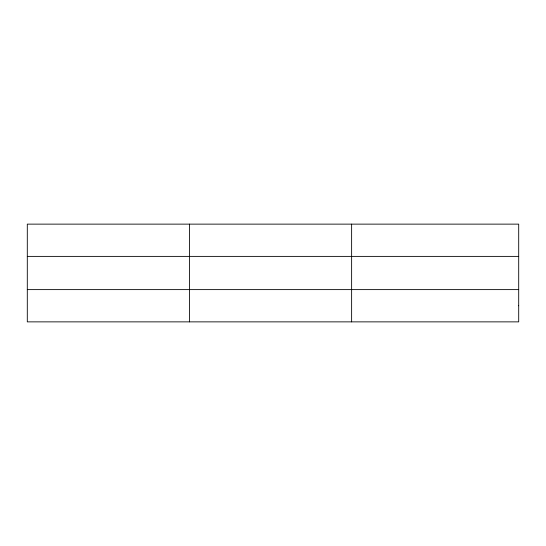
<?xml version="1.0" encoding="UTF-8"?>
<svg xmlns="http://www.w3.org/2000/svg" width="546" height="546" viewBox="0 0 546 546"><rect width="100%" height="100%" fill="white"/><g stroke="black" fill="none" stroke-linecap="round" stroke-linejoin="round"><path stroke-width="0.82" d="M189.462 321.867L189.462 224.133M351.624 321.867L351.624 224.133M27.3 256.388L518.7 256.388M27.3 289.612L518.7 289.612M518.7 305.74L518.7 321.867L27.3 321.867L27.3 224.133L518.7 224.133L518.7 305.74"/></g></svg>
